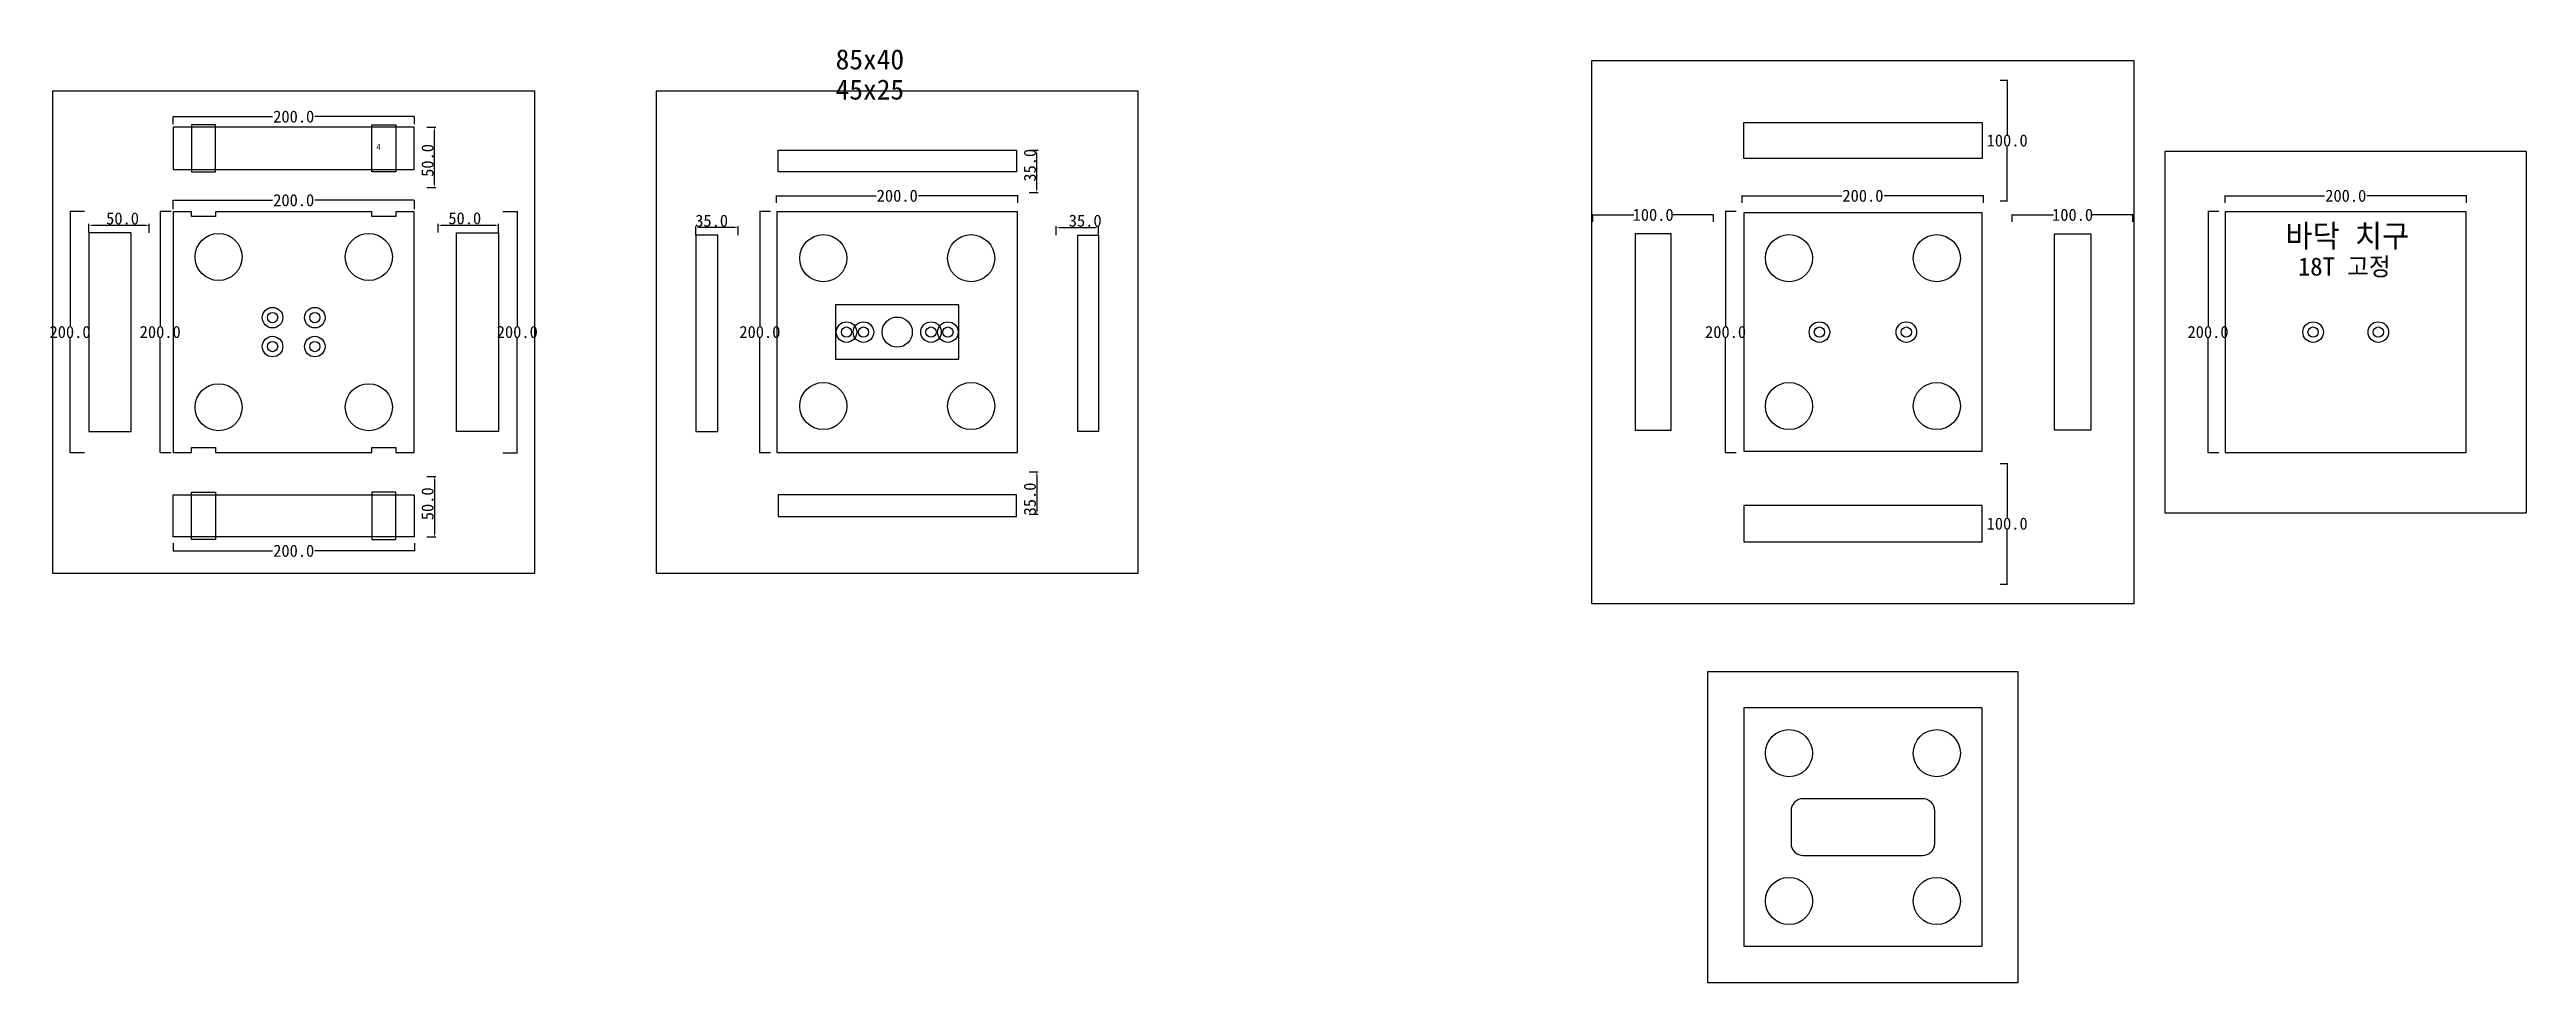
# Model space of a CAD drawing. Header units: millimetres. Extents: x 257 to 2309, y 188 to 961.
import ezdxf

# ---------------------------------------------------------------- set-up
doc = ezdxf.new("R2010")
doc.units = ezdxf.units.MM
for name, color, linetype in [('TEXT', 7, 'Continuous'), ('바닥판', 7, 'Continuous'), ('볼트 구멍', 7, 'Continuous'), ('상판', 7, 'Continuous'), ('중판', 7, 'Continuous'), ('치구', 7, 'Continuous'), ('치수', 7, 'Continuous'), ('테이핑', 7, 'Continuous')]:
    doc.layers.add(name, color=color, linetype=linetype)
doc.dimstyles.new('ISO-25', dxfattribs={"dimtxt": 2.5, "dimasz": 2.5, "dimexe": 1.25, "dimexo": 0.625, "dimtad": 1, "dimdsep": 46, "dimtxsty": 'Standard', "dimcen": 2.5, "dimadec": 0, "dimazin": 0, "dimtfac": 1, "dimtmove": 0, "dimatfit": 3, "dimfxl": 0, "dimarcsym": 0})
doc.dimstyles.get("Standard").update_dxf_attribs({"dimtxt": 7, "dimasz": 0.18, "dimexe": 0.18, "dimexo": 0.0625, "dimgap": 0.09, "dimtad": 0, "dimtih": 1, "dimtoh": 1, "dimdec": 1, "dimzin": 0, "dimdsep": 46, "dimtxsty": 'Standard', "dimcen": 0.09, "dimadec": 0, "dimazin": 0, "dimtfac": 1, "dimtdec": 1, "dimtofl": 0, "dimtmove": 0, "dimatfit": 3, "dimfxl": 0, "dimtolj": 1, "dimtzin": 0, "dimarcsym": 0})

# ---------------------------------------------------------------- blocks, each defined once
blk = doc.blocks.new('*D75')
at = {"layer": 'Defpoints', "color": 0}
for p in [(859.5, 833.6), (1059.5, 839.4), (1059.5, 833.6)]:
    blk.add_point(p, dxfattribs=at)
at = {"layer": '치수', "color": 0, "lineweight": -2}
for p, q in [((859.5, 833.6), (859.5, 839.6)), ((859.6, 839.4), (941.9, 839.4)), ((1059.3, 839.4), (977.1, 839.4)), ((1059.5, 833.6), (1059.5, 839.6))]:
    blk.add_line(p, q, dxfattribs=at)
at = {"layer": '치수', "color": 0}
for points in [[(859.6, 839.5), (859.6, 839.4), (859.5, 839.4)], [(1059.3, 839.5), (1059.3, 839.4), (1059.5, 839.4)]]:
    blk.add_solid(points, dxfattribs=at)
at = {"layer": '치수', "color": 0, "insert": (959.5, 839.4), "char_height": 10, "attachment_point": 5}
blk.add_mtext('\\A1;200.0', dxfattribs=at)
blk = doc.blocks.new('*D76')
at = {"layer": 'Defpoints', "color": 0}
for p in [(286.3, 826.5), (274.2, 626.5), (286.3, 626.5)]:
    blk.add_point(p, dxfattribs=at)
at = {"layer": '치수', "color": 0, "lineweight": -2}
for p, q in [((286.3, 826.5), (274.1, 826.5)), ((274.2, 826.3), (274.2, 731.5)), ((274.2, 626.6), (274.2, 721.4)), ((286.3, 626.5), (274.1, 626.5))]:
    blk.add_line(p, q, dxfattribs=at)
at = {"layer": '치수', "color": 0}
for points in [[(274.2, 826.3), (274.3, 826.3), (274.2, 826.5)], [(274.2, 626.6), (274.3, 626.6), (274.2, 626.5)]]:
    blk.add_solid(points, dxfattribs=at)
at = {"layer": '치수', "color": 0, "insert": (274.2, 726.5), "char_height": 10, "attachment_point": 5}
blk.add_mtext('\\A1;200.0', dxfattribs=at)
blk = doc.blocks.new('*D77')
at = {"layer": 'Defpoints', "color": 0}
for p in [(358, 826.5), (348.9, 626.5), (358, 626.5)]:
    blk.add_point(p, dxfattribs=at)
at = {"layer": '치수', "color": 0, "lineweight": -2}
for p, q in [((357.9, 826.5), (348.8, 826.5)), ((348.9, 826.3), (348.9, 731.5)), ((348.9, 626.6), (348.9, 721.4)), ((357.9, 626.5), (348.8, 626.5))]:
    blk.add_line(p, q, dxfattribs=at)
at = {"layer": '치수', "color": 0}
for points in [[(348.9, 826.3), (349, 826.3), (348.9, 826.5)], [(348.9, 626.6), (349, 626.6), (348.9, 626.5)]]:
    blk.add_solid(points, dxfattribs=at)
at = {"layer": '치수', "color": 0, "insert": (348.9, 726.5), "char_height": 10, "attachment_point": 5}
blk.add_mtext('\\A1;200.0', dxfattribs=at)
blk = doc.blocks.new('*D78')
at = {"layer": 'Defpoints', "color": 0}
for p in [(854.6, 826.5), (845.7, 626.5), (854.6, 626.5)]:
    blk.add_point(p, dxfattribs=at)
at = {"layer": '치수', "color": 0, "lineweight": -2}
for p, q in [((854.5, 826.5), (845.5, 826.5)), ((845.7, 826.3), (845.7, 731.5)), ((845.7, 626.6), (845.7, 721.4)), ((854.5, 626.5), (845.5, 626.5))]:
    blk.add_line(p, q, dxfattribs=at)
at = {"layer": '치수', "color": 0}
for points in [[(845.6, 826.3), (845.7, 826.3), (845.7, 826.5)], [(845.6, 626.6), (845.7, 626.6), (845.7, 626.5)]]:
    blk.add_solid(points, dxfattribs=at)
at = {"layer": '치수', "color": 0, "insert": (845.7, 726.5), "char_height": 10, "attachment_point": 5}
blk.add_mtext('\\A1;200.0', dxfattribs=at)
blk = doc.blocks.new('*D79')
at = {"layer": 'Defpoints', "color": 0}
for p in [(632.6, 826.5), (632.6, 626.5), (644.7, 626.5)]:
    blk.add_point(p, dxfattribs=at)
at = {"layer": '치수', "color": 0, "lineweight": -2}
for p, q in [((632.7, 826.5), (644.9, 826.5)), ((644.7, 826.3), (644.7, 731.5)), ((644.7, 626.6), (644.7, 721.4)), ((632.7, 626.5), (644.9, 626.5))]:
    blk.add_line(p, q, dxfattribs=at)
at = {"layer": '치수', "color": 0}
for points in [[(644.7, 826.3), (644.7, 826.3), (644.7, 826.5)], [(644.7, 626.6), (644.7, 626.6), (644.7, 626.5)]]:
    blk.add_solid(points, dxfattribs=at)
at = {"layer": '치수', "color": 0, "insert": (644.7, 726.5), "char_height": 10, "attachment_point": 5}
blk.add_mtext('\\A1;200.0', dxfattribs=at)
blk = doc.blocks.new('*D80')
at = {"layer": 'Defpoints', "color": 0}
for p in [(359.5, 551.6), (559.5, 551.6), (559.5, 545.2)]:
    blk.add_point(p, dxfattribs=at)
at = {"layer": '치수', "color": 0, "lineweight": -2}
for p, q in [((359.5, 551.5), (359.5, 545)), ((359.6, 545.2), (441.9, 545.2)), ((559.3, 545.2), (477.1, 545.2)), ((559.5, 551.5), (559.5, 545))]:
    blk.add_line(p, q, dxfattribs=at)
at = {"layer": '치수', "color": 0}
for points in [[(359.6, 545.2), (359.6, 545.2), (359.5, 545.2)], [(559.3, 545.2), (559.3, 545.2), (559.5, 545.2)]]:
    blk.add_solid(points, dxfattribs=at)
at = {"layer": '치수', "color": 0, "insert": (459.5, 545.2), "char_height": 10, "attachment_point": 5}
blk.add_mtext('\\A1;200.0', dxfattribs=at)
blk = doc.blocks.new('*D81')
at = {"layer": 'Defpoints', "color": 0}
for p in [(569.1, 606.7), (569.1, 556.7), (576, 556.7)]:
    blk.add_point(p, dxfattribs=at)
at = {"layer": '치수', "color": 0, "lineweight": -2}
for p, q in [((569.8, 606.7), (577.3, 606.7)), ((576, 604.2), (576, 559.2)), ((569.8, 556.7), (577.3, 556.7))]:
    blk.add_line(p, q, dxfattribs=at)
at = {"layer": '치수', "color": 0}
for points in [[(575.6, 604.2), (576.5, 604.2), (576, 606.7)], [(575.6, 559.2), (576.5, 559.2), (576, 556.7)]]:
    blk.add_solid(points, dxfattribs=at)
at = {"layer": '치수', "color": 0, "insert": (570.4, 584.2), "char_height": 10, "attachment_point": 5, "rotation": 90}
blk.add_mtext('50.0', dxfattribs=at)
blk = doc.blocks.new('*D82')
at = {"layer": 'Defpoints', "color": 0}
for p in [(359.5, 828.3), (559.5, 835.7), (559.5, 828.3)]:
    blk.add_point(p, dxfattribs=at)
at = {"layer": '치수', "color": 0, "lineweight": -2}
for p, q in [((359.5, 828.3), (359.5, 835.9)), ((359.6, 835.7), (441.9, 835.7)), ((559.3, 835.7), (477.1, 835.7)), ((559.5, 828.3), (559.5, 835.9))]:
    blk.add_line(p, q, dxfattribs=at)
at = {"layer": '치수', "color": 0}
for points in [[(359.6, 835.7), (359.6, 835.6), (359.5, 835.7)], [(559.3, 835.7), (559.3, 835.6), (559.5, 835.7)]]:
    blk.add_solid(points, dxfattribs=at)
at = {"layer": '치수', "color": 0, "insert": (459.5, 835.7), "char_height": 10, "attachment_point": 5}
blk.add_mtext('\\A1;200.0', dxfattribs=at)
blk = doc.blocks.new('*D83')
at = {"layer": 'Defpoints', "color": 0}
for p in [(559.5, 905), (359.5, 898.6), (559.5, 898.6)]:
    blk.add_point(p, dxfattribs=at)
at = {"layer": '치수', "color": 0, "lineweight": -2}
for p, q in [((359.5, 898.7), (359.5, 905.2)), ((359.6, 905), (441.9, 905)), ((559.3, 905), (477.1, 905)), ((559.5, 898.7), (559.5, 905.2))]:
    blk.add_line(p, q, dxfattribs=at)
at = {"layer": '치수', "color": 0}
for points in [[(359.6, 905.1), (359.6, 905), (359.5, 905)], [(559.3, 905.1), (559.3, 905), (559.5, 905)]]:
    blk.add_solid(points, dxfattribs=at)
at = {"layer": '치수', "color": 0, "insert": (459.5, 905), "char_height": 10, "attachment_point": 5}
blk.add_mtext('\\A1;200.0', dxfattribs=at)
blk = doc.blocks.new('*D84')
at = {"layer": 'Defpoints', "color": 0}
for p in [(289.7, 814.9), (289.7, 808.3), (339.7, 808.2)]:
    blk.add_point(p, dxfattribs=at)
at = {"layer": '치수', "color": 0, "lineweight": -2}
for p, q in [((289.7, 808.9), (289.7, 816.2)), ((337.2, 814.9), (292.2, 814.9)), ((339.7, 808.8), (339.7, 816.2))]:
    blk.add_line(p, q, dxfattribs=at)
at = {"layer": '치수', "color": 0}
for points in [[(292.2, 815.3), (292.2, 814.5), (289.7, 814.9)], [(337.2, 815.3), (337.2, 814.5), (339.7, 814.9)]]:
    blk.add_solid(points, dxfattribs=at)
at = {"layer": '치수', "color": 0, "insert": (317.7, 820.6), "char_height": 10, "attachment_point": 5}
blk.add_mtext('50.0', dxfattribs=at)
blk = doc.blocks.new('*D85')
at = {"layer": 'Defpoints', "color": 0}
for p in [(569.1, 896.2), (576, 896.2), (569.1, 846.2)]:
    blk.add_point(p, dxfattribs=at)
at = {"layer": '치수', "color": 0, "lineweight": -2}
for p, q in [((569.8, 896.2), (577.3, 896.2)), ((576, 848.7), (576, 893.7)), ((569.8, 846.2), (577.3, 846.2))]:
    blk.add_line(p, q, dxfattribs=at)
at = {"layer": '치수', "color": 0}
for points in [[(575.6, 893.7), (576.5, 893.7), (576, 896.2)], [(575.6, 848.7), (576.5, 848.7), (576, 846.2)]]:
    blk.add_solid(points, dxfattribs=at)
at = {"layer": '치수', "color": 0, "insert": (570.4, 868.7), "char_height": 10, "attachment_point": 5, "rotation": 90}
blk.add_mtext('50.0', dxfattribs=at)
blk = doc.blocks.new('*D86')
at = {"layer": 'Defpoints', "color": 0}
for p in [(579.2, 808.3), (629.2, 815), (629.2, 808.3)]:
    blk.add_point(p, dxfattribs=at)
at = {"layer": '치수', "color": 0, "lineweight": -2}
for p, q in [((579.2, 808.9), (579.2, 816.3)), ((581.7, 815), (626.7, 815)), ((629.2, 808.9), (629.2, 816.3))]:
    blk.add_line(p, q, dxfattribs=at)
at = {"layer": '치수', "color": 0}
for points in [[(581.7, 815.4), (581.7, 814.6), (579.2, 815)], [(626.7, 815.4), (626.7, 814.6), (629.2, 815)]]:
    blk.add_solid(points, dxfattribs=at)
at = {"layer": '치수', "color": 0, "insert": (601.2, 820.7), "char_height": 10, "attachment_point": 5}
blk.add_mtext('50.0', dxfattribs=at)
blk = doc.blocks.new('*D87')
at = {"layer": 'Defpoints', "color": 0}
for p in [(792.7, 813), (792.7, 806.3), (827.7, 806.3)]:
    blk.add_point(p, dxfattribs=at)
at = {"layer": '치수', "color": 0, "lineweight": -2}
for p, q in [((792.7, 806.9), (792.7, 814.3)), ((825.2, 813), (795.2, 813)), ((827.7, 806.9), (827.7, 814.3))]:
    blk.add_line(p, q, dxfattribs=at)
at = {"layer": '치수', "color": 0}
for points in [[(795.2, 813.4), (795.2, 812.6), (792.7, 813)], [(825.2, 813.4), (825.2, 812.6), (827.7, 813)]]:
    blk.add_solid(points, dxfattribs=at)
at = {"layer": '치수', "color": 0, "insert": (805.7, 818.7), "char_height": 10, "attachment_point": 5}
blk.add_mtext('35.0', dxfattribs=at)
blk = doc.blocks.new('*D88')
at = {"layer": 'Defpoints', "color": 0}
for p in [(2059.5, 833.6), (2259.5, 839.4), (2259.5, 833.6)]:
    blk.add_point(p, dxfattribs=at)
at = {"layer": '치수', "color": 0, "lineweight": -2}
for p, q in [((2059.5, 833.6), (2059.5, 839.6)), ((2059.6, 839.4), (2141.9, 839.4)), ((2259.3, 839.4), (2177.1, 839.4)), ((2259.5, 833.6), (2259.5, 839.6))]:
    blk.add_line(p, q, dxfattribs=at)
at = {"layer": '치수', "color": 0}
for points in [[(2059.6, 839.5), (2059.6, 839.4), (2059.5, 839.4)], [(2259.3, 839.5), (2259.3, 839.4), (2259.5, 839.4)]]:
    blk.add_solid(points, dxfattribs=at)
at = {"layer": '치수', "color": 0, "insert": (2159.5, 839.4), "char_height": 10, "attachment_point": 5}
blk.add_mtext('\\A1;200.0', dxfattribs=at)
blk = doc.blocks.new('*D89')
at = {"layer": 'Defpoints', "color": 0}
for p in [(1654.6, 826.5), (1645.7, 626.5), (1654.6, 626.5)]:
    blk.add_point(p, dxfattribs=at)
at = {"layer": '치수', "color": 0, "lineweight": -2}
for p, q in [((1654.5, 826.5), (1645.5, 826.5)), ((1645.7, 826.3), (1645.7, 731.5)), ((1645.7, 626.6), (1645.7, 721.4)), ((1654.5, 626.5), (1645.5, 626.5))]:
    blk.add_line(p, q, dxfattribs=at)
at = {"layer": '치수', "color": 0}
for points in [[(1645.6, 826.3), (1645.7, 826.3), (1645.7, 826.5)], [(1645.6, 626.6), (1645.7, 626.6), (1645.7, 626.5)]]:
    blk.add_solid(points, dxfattribs=at)
at = {"layer": '치수', "color": 0, "insert": (1645.7, 726.5), "char_height": 10, "attachment_point": 5}
blk.add_mtext('\\A1;200.0', dxfattribs=at)
blk = doc.blocks.new('*D90')
at = {"layer": 'Defpoints', "color": 0}
for p in [(2054.3, 826.5), (2045.4, 626.5), (2054.3, 626.5)]:
    blk.add_point(p, dxfattribs=at)
at = {"layer": '치수', "color": 0, "lineweight": -2}
for p, q in [((2054.3, 826.5), (2045.2, 826.5)), ((2045.4, 826.3), (2045.4, 731.5)), ((2045.4, 626.6), (2045.4, 721.4)), ((2054.3, 626.5), (2045.2, 626.5))]:
    blk.add_line(p, q, dxfattribs=at)
at = {"layer": '치수', "color": 0}
for points in [[(2045.4, 826.3), (2045.4, 826.3), (2045.4, 826.5)], [(2045.4, 626.6), (2045.4, 626.6), (2045.4, 626.5)]]:
    blk.add_solid(points, dxfattribs=at)
at = {"layer": '치수', "color": 0, "insert": (2045.4, 726.5), "char_height": 10, "attachment_point": 5}
blk.add_mtext('\\A1;200.0', dxfattribs=at)
blk = doc.blocks.new('*D91')
at = {"layer": 'Defpoints', "color": 0}
for p in [(1068.1, 610.7), (1068.1, 575.7), (1075, 575.7)]:
    blk.add_point(p, dxfattribs=at)
at = {"layer": '치수', "color": 0, "lineweight": -2}
for p, q in [((1068.8, 610.7), (1076.3, 610.7)), ((1075, 608.2), (1075, 578.2)), ((1068.8, 575.7), (1076.3, 575.7))]:
    blk.add_line(p, q, dxfattribs=at)
at = {"layer": '치수', "color": 0}
for points in [[(1074.6, 608.2), (1075.5, 608.2), (1075, 610.7)], [(1074.6, 578.2), (1075.5, 578.2), (1075, 575.7)]]:
    blk.add_solid(points, dxfattribs=at)
at = {"layer": '치수', "color": 0, "insert": (1069.4, 588.2), "char_height": 10, "attachment_point": 5, "rotation": 90}
blk.add_mtext('35.0', dxfattribs=at)
blk = doc.blocks.new('*D92')
at = {"layer": 'Defpoints', "color": 0}
for p in [(1873.2, 617.7), (1879, 617.7), (1873.2, 517.7)]:
    blk.add_point(p, dxfattribs=at)
at = {"layer": '치수', "color": 0, "lineweight": -2}
for p, q in [((1873.2, 617.7), (1879.2, 617.7)), ((1879, 617.5), (1879, 572.8)), ((1879, 517.9), (1879, 562.6)), ((1873.2, 517.7), (1879.2, 517.7))]:
    blk.add_line(p, q, dxfattribs=at)
at = {"layer": '치수', "color": 0}
for points in [[(1879, 617.5), (1879.1, 617.5), (1879, 617.7)], [(1879, 517.9), (1879.1, 517.9), (1879, 517.7)]]:
    blk.add_solid(points, dxfattribs=at)
at = {"layer": '치수', "color": 0, "insert": (1879, 567.7), "char_height": 10, "attachment_point": 5}
blk.add_mtext('\\A1;100.0', dxfattribs=at)
blk = doc.blocks.new('*D93')
at = {"layer": 'Defpoints', "color": 0}
for p in [(1535.7, 823.6), (1535.7, 817.7), (1635.7, 817.7)]:
    blk.add_point(p, dxfattribs=at)
at = {"layer": '치수', "color": 0, "lineweight": -2}
for p, q in [((1535.7, 817.8), (1535.7, 823.8)), ((1535.9, 823.6), (1569.8, 823.6)), ((1635.5, 823.6), (1601.6, 823.6)), ((1635.7, 817.8), (1635.7, 823.8))]:
    blk.add_line(p, q, dxfattribs=at)
at = {"layer": '치수', "color": 0}
for points in [[(1535.9, 823.7), (1535.9, 823.6), (1535.7, 823.6)], [(1635.5, 823.7), (1635.5, 823.6), (1635.7, 823.6)]]:
    blk.add_solid(points, dxfattribs=at)
at = {"layer": '치수', "color": 0, "insert": (1585.7, 823.6), "char_height": 10, "attachment_point": 5}
blk.add_mtext('\\A1;100.0', dxfattribs=at)
blk = doc.blocks.new('*D94')
at = {"layer": 'Defpoints', "color": 0}
for p in [(1068.1, 877.2), (1075, 877.2), (1068.1, 842.2)]:
    blk.add_point(p, dxfattribs=at)
at = {"layer": '치수', "color": 0, "lineweight": -2}
for p, q in [((1068.8, 877.2), (1076.3, 877.2)), ((1075, 844.7), (1075, 874.7)), ((1068.8, 842.2), (1076.3, 842.2))]:
    blk.add_line(p, q, dxfattribs=at)
at = {"layer": '치수', "color": 0}
for points in [[(1074.6, 874.7), (1075.5, 874.7), (1075, 877.2)], [(1074.6, 844.7), (1075.5, 844.7), (1075, 842.2)]]:
    blk.add_solid(points, dxfattribs=at)
at = {"layer": '치수', "color": 0, "insert": (1069.4, 864.7), "char_height": 10, "attachment_point": 5, "rotation": 90}
blk.add_mtext('35.0', dxfattribs=at)
blk = doc.blocks.new('*D95')
at = {"layer": 'Defpoints', "color": 0}
for p in [(1091.2, 806.3), (1126.2, 813), (1126.2, 806.3)]:
    blk.add_point(p, dxfattribs=at)
at = {"layer": '치수', "color": 0, "lineweight": -2}
for p, q in [((1091.2, 806.9), (1091.2, 814.3)), ((1093.7, 813), (1123.7, 813)), ((1126.2, 806.9), (1126.2, 814.3))]:
    blk.add_line(p, q, dxfattribs=at)
at = {"layer": '치수', "color": 0}
for points in [[(1093.7, 813.4), (1093.7, 812.6), (1091.2, 813)], [(1123.7, 813.4), (1123.7, 812.6), (1126.2, 813)]]:
    blk.add_solid(points, dxfattribs=at)
at = {"layer": '치수', "color": 0, "insert": (1115.2, 818.7), "char_height": 10, "attachment_point": 5}
blk.add_mtext('35.0', dxfattribs=at)
blk = doc.blocks.new('*D96')
at = {"layer": 'Defpoints', "color": 0}
for p in [(1659.5, 833.6), (1859.5, 839.4), (1859.5, 833.6)]:
    blk.add_point(p, dxfattribs=at)
at = {"layer": '치수', "color": 0, "lineweight": -2}
for p, q in [((1659.5, 833.6), (1659.5, 839.6)), ((1659.6, 839.4), (1741.9, 839.4)), ((1859.3, 839.4), (1777.1, 839.4)), ((1859.5, 833.6), (1859.5, 839.6))]:
    blk.add_line(p, q, dxfattribs=at)
at = {"layer": '치수', "color": 0}
for points in [[(1659.6, 839.5), (1659.6, 839.4), (1659.5, 839.4)], [(1859.3, 839.5), (1859.3, 839.4), (1859.5, 839.4)]]:
    blk.add_solid(points, dxfattribs=at)
at = {"layer": '치수', "color": 0, "insert": (1759.5, 839.4), "char_height": 10, "attachment_point": 5}
blk.add_mtext('\\A1;200.0', dxfattribs=at)
blk = doc.blocks.new('*D97')
at = {"layer": 'Defpoints', "color": 0}
for p in [(1873.2, 935.2), (1873.2, 835.2), (1879, 835.2)]:
    blk.add_point(p, dxfattribs=at)
at = {"layer": '치수', "color": 0, "lineweight": -2}
for p, q in [((1873.2, 935.2), (1879.2, 935.2)), ((1879, 935), (1879, 890.3)), ((1879, 835.4), (1879, 880.1)), ((1873.2, 835.2), (1879.2, 835.2))]:
    blk.add_line(p, q, dxfattribs=at)
at = {"layer": '치수', "color": 0}
for points in [[(1879, 935), (1879.1, 935), (1879, 935.2)], [(1879, 835.4), (1879.1, 835.4), (1879, 835.2)]]:
    blk.add_solid(points, dxfattribs=at)
at = {"layer": '치수', "color": 0, "insert": (1879, 885.2), "char_height": 10, "attachment_point": 5}
blk.add_mtext('\\A1;100.0', dxfattribs=at)
blk = doc.blocks.new('*D98')
at = {"layer": 'Defpoints', "color": 0}
for p in [(1983.2, 823.6), (1883.2, 817.7), (1983.2, 817.7)]:
    blk.add_point(p, dxfattribs=at)
at = {"layer": '치수', "color": 0, "lineweight": -2}
for p, q in [((1883.2, 817.8), (1883.2, 823.8)), ((1883.4, 823.6), (1917.3, 823.6)), ((1983, 823.6), (1949.1, 823.6)), ((1983.2, 817.8), (1983.2, 823.8))]:
    blk.add_line(p, q, dxfattribs=at)
at = {"layer": '치수', "color": 0}
for points in [[(1883.4, 823.7), (1883.4, 823.6), (1883.2, 823.6)], [(1983, 823.7), (1983, 823.6), (1983.2, 823.6)]]:
    blk.add_solid(points, dxfattribs=at)
at = {"layer": '치수', "color": 0, "insert": (1933.2, 823.6), "char_height": 10, "attachment_point": 5}
blk.add_mtext('\\A1;100.0', dxfattribs=at)

msp = doc.modelspace()

# ---------------------------------------------------------------- linework, layer by layer
at = {"layer": '바닥판', "color": 2}
msp.add_lwpolyline([(2009.72, 876.21), (2009.72, 576.71), (2309.22, 576.71), (2309.22, 876.21)], close=True, dxfattribs=at)
at = {"layer": '볼트 구멍', "color": 1}
msp.add_lwpolyline([(1010.47, 748.96), (908.47, 748.96), (908.47, 703.96), (1010.47, 703.96)], close=True, dxfattribs=at)
at = {"layer": '볼트 구멍', "elevation": 0}
msp.add_lwpolyline([(1709.97, 292.82), (1808.97, 292.82, 0.4142136), (1818.97, 302.82), (1818.97, 329.82, 0.4142136), (1808.97, 339.82), (1709.97, 339.82, 0.4142136), (1699.97, 329.82), (1699.97, 302.82, 0.4142136)], format="xyb", close=True, dxfattribs=at)
at = {"layer": '볼트 구멍', "color": 6}
for centre in [(441.97, 738.46), (476.97, 738.46), (441.97, 714.46), (476.97, 714.46), (917.47, 726.46), (931.47, 726.46), (987.47, 726.46), (1001.47, 726.46), (1723.47, 726.46), (1795.47, 726.46), (2132.47, 726.46), (2186.47, 726.46)]:
    msp.add_circle(centre, 8.5, dxfattribs=at)
at = {"layer": '볼트 구멍', "color": 3}
for centre, radius in [((441.97, 738.46), 4.25), ((476.97, 738.46), 4.25), ((959.47, 726.46), 12.5), ((441.97, 714.46), 4.25), ((476.97, 714.46), 4.25), ((917.47, 726.46), 4.25), ((1001.47, 726.46), 4.25), ((1723.47, 726.46), 4.25), ((1795.47, 726.46), 4.25), ((2132.47, 726.46), 4.25), ((2186.47, 726.46), 4.25)]:
    msp.add_circle(centre, radius, dxfattribs=at)
at = {"layer": '볼트 구멍', "color": 2}
for centre in [(931.47, 726.46), (987.47, 726.46)]:
    msp.add_circle(centre, 4.25, dxfattribs=at)
at = {"layer": '상판', "color": 2}
msp.add_lwpolyline([(759.72, 926.21), (759.72, 526.71), (1159.22, 526.71), (1159.22, 926.21)], close=True, dxfattribs=at)
at = {"layer": '중판', "color": 2}
for points in [[(1534.72, 951.21), (1534.72, 501.71), (1984.22, 501.71), (1984.22, 951.21)], [(1630.72, 445.07), (1630.72, 187.57), (1888.22, 187.57), (1888.22, 445.07)]]:
    msp.add_lwpolyline(points, close=True, dxfattribs=at)
at = {"layer": '치구'}
for points in [[(359.72, 861.21), (559.22, 861.21), (559.22, 896.21), (359.72, 896.21)], [(1858.22, 900.21), (1858.22, 870.21), (1660.72, 870.21), (1660.72, 900.21)], [(1058.22, 877.21), (1058.22, 859.21), (860.72, 859.21), (860.72, 877.21)], [(359.72, 626.71), (374.72, 626.71), (374.72, 630.71), (394.72, 630.71), (394.72, 626.71), (524.22, 626.71), (524.22, 630.71), (544.22, 630.71), (544.22, 626.71), (559.22, 626.71), (559.22, 826.21), (544.22, 826.21), (544.22, 822.21), (524.22, 822.21), (524.22, 826.21), (394.72, 826.21), (394.72, 822.21), (374.72, 822.21), (374.72, 826.21), (359.72, 826.21)], [(859.72, 826.21), (859.72, 626.71), (1059.22, 626.71), (1059.22, 826.21)], [(1660.72, 825.21), (1660.72, 627.71), (1858.22, 627.71), (1858.22, 825.21)], [(2059.72, 826.21), (2059.72, 626.71), (2259.22, 626.71), (2259.22, 826.21)], [(324.72, 808.81), (289.72, 808.81), (289.72, 644.11), (324.72, 644.11)], [(594.22, 808.81), (629.22, 808.81), (629.22, 644.11), (594.22, 644.11)], [(810.72, 806.81), (792.72, 806.81), (792.72, 644.11), (810.72, 644.11)], [(1109.22, 806.81), (1126.22, 806.81), (1126.22, 644.11), (1109.22, 644.11)], [(1600.72, 807.81), (1570.72, 807.81), (1570.72, 645.11), (1600.72, 645.11)], [(1918.22, 807.81), (1948.22, 807.81), (1948.22, 645.11), (1918.22, 645.11)], [(359.72, 591.71), (559.22, 591.71), (559.22, 556.71), (359.72, 556.71)], [(1058.22, 573.71), (1058.22, 591.71), (860.72, 591.71), (860.72, 573.71)], [(1858.22, 552.71), (1858.22, 582.71), (1660.72, 582.71), (1660.72, 552.71)], [(1660.72, 415.07), (1660.72, 217.57), (1858.22, 217.57), (1858.22, 415.07)]]:
    msp.add_lwpolyline(points, close=True, dxfattribs=at)
at = {"layer": '치구', "color": 1}
for points in [[(374.72, 859.21), (394.72, 859.21), (394.72, 898.2), (374.72, 898.2)], [(544.22, 859.21), (524.22, 859.21), (524.22, 898.2), (544.22, 898.2)], [(374.72, 593.71), (394.72, 593.71), (394.72, 554.71), (374.72, 554.71)], [(544.22, 593.71), (524.22, 593.71), (524.22, 554.71), (544.22, 554.71)]]:
    msp.add_lwpolyline(points, close=True, dxfattribs=at)
at = {"layer": '치구'}
for centre in [(397.22, 788.71), (521.72, 788.71), (898.22, 787.71), (1020.72, 787.71), (1698.22, 787.71), (1820.72, 787.71), (397.22, 664.21), (521.72, 664.21), (898.22, 665.21), (1020.72, 665.21), (1698.22, 665.21), (1820.72, 665.21), (1698.22, 377.57), (1820.72, 377.57), (1698.22, 255.07), (1820.72, 255.07)]:
    msp.add_circle(centre, 19.5, dxfattribs=at)
at = {"layer": '테이핑', "color": 2}
msp.add_lwpolyline([(259.72, 926.21), (259.72, 526.71), (659.22, 526.71), (659.22, 926.21)], close=True, dxfattribs=at)

# ---------------------------------------------------------------- texts
at = {"layer": 'TEXT', "color": 1}
for s, height, p in [('85x40', 16.667, (908.46, 944.14)), ('45x25', 16.667, (908.46, 919.14)), ('4', 5, (528.03, 877.51))]:
    msp.add_text(s, height=height, dxfattribs=at).set_placement(p)
at = {"layer": 'TEXT', "color": 6, "linetype": 'Continuous'}
msp.add_text('바닥 치구', height=18.75, dxfattribs=at).set_placement((2109.55, 796.8))
at = {"layer": 'TEXT', "color": 6}
msp.add_text('18T 고정', height=15, dxfattribs=at).set_placement((2119.89, 773.29))

# ---------------------------------------------------------------- dimensions: what is measured, and where the dimension line sits
at = {"layer": '치수', "color": 4}
for base, p1, p2, angle, picture, middle in [((1879.04, 835.21), (1873.15, 935.21), (1873.15, 835.21), 270, '*D97', (1879.04, 885.21)), ((274.25, 626.46), (286.32, 826.46), (286.32, 626.46), 90, '*D76', (274.25, 726.46)), ((348.94, 626.46), (358.01, 826.46), (358.01, 626.46), 90, '*D77', (348.94, 726.46)), ((644.68, 626.46), (632.61, 826.46), (632.61, 626.46), 90, '*D79', (644.68, 726.46)), ((845.67, 626.46), (854.57, 826.46), (854.57, 626.46), 90, '*D78', (845.67, 726.46)), ((1535.72, 823.63), (1635.72, 817.74), (1535.72, 817.74), 180, '*D93', (1585.72, 823.63)), ((1645.67, 626.46), (1654.57, 826.46), (1654.57, 626.46), 90, '*D89', (1645.67, 726.46)), ((2045.42, 626.46), (2054.32, 826.46), (2054.32, 626.46), 90, '*D90', (2045.42, 726.46)), ((1879.04, 617.71), (1873.15, 517.71), (1873.15, 617.71), 90, '*D92', (1879.04, 567.71))]:
    dim = msp.add_linear_dim(base=base, p1=p1, p2=p2, angle=angle, dimstyle='Standard', override={"dimtxt": 10}, dxfattribs=at)
    dim.commit()
    dim.dimension.update_dxf_attribs({"geometry": picture, "text_midpoint": middle})
for base, p1, p2, dimstyle, override, picture, middle in [((559.47, 905.03), (359.47, 898.63), (559.47, 898.63), 'Standard', {"dimtxt": 10}, '*D83', (459.47, 905.03)), ((629.22, 815.03), (579.22, 808.26), (629.22, 808.26), 'ISO-25', {"dimtxt": 10, "dimdec": 1, "dimzin": 0, "dimtdec": 1}, '*D86', (601.22, 815.03)), ((1126.22, 813.03), (1091.22, 806.26), (1126.22, 806.26), 'ISO-25', {"dimtxt": 10, "dimdec": 1, "dimzin": 0, "dimtdec": 1}, '*D95', (1115.22, 813.03)), ((559.47, 545.2), (359.47, 551.59), (559.47, 551.59), 'Standard', {"dimtxt": 10}, '*D80', (459.47, 545.2))]:
    dim = msp.add_linear_dim(base=base, p1=p1, p2=p2, dimstyle=dimstyle, override=override, dxfattribs=at)
    dim.commit()
    dim.dimension.update_dxf_attribs({"geometry": picture, "text_midpoint": middle, "dimtype": 160})
for base, p1, p2, angle, picture, middle in [((576.04, 896.21), (569.15, 846.21), (569.15, 896.21), 90, '*D85', (576.04, 868.71)), ((1075.04, 877.21), (1068.15, 842.21), (1068.15, 877.21), 90, '*D94', (1075.04, 864.71)), ((289.72, 814.93), (339.72, 808.16), (289.72, 808.26), 180, '*D84', (317.72, 814.93)), ((792.72, 813.03), (827.72, 806.26), (792.72, 806.26), 180, '*D87', (805.72, 813.03)), ((576.04, 556.71), (569.15, 606.71), (569.15, 556.71), 270, '*D81', (576.04, 584.21)), ((1075.04, 575.71), (1068.15, 610.71), (1068.15, 575.71), 270, '*D91', (1075.04, 588.21))]:
    dim = msp.add_linear_dim(base=base, p1=p1, p2=p2, angle=angle, dimstyle='ISO-25', override={"dimtxt": 10, "dimdec": 1, "dimzin": 0, "dimtdec": 1}, dxfattribs=at)
    dim.commit()
    dim.dimension.update_dxf_attribs({"geometry": picture, "text_midpoint": middle, "dimtype": 160})
for base, p1, p2, picture, middle in [((559.47, 835.68), (359.47, 828.28), (559.47, 828.28), '*D82', (459.47, 835.68)), ((1059.47, 839.45), (859.47, 833.56), (1059.47, 833.56), '*D75', (959.47, 839.45)), ((1859.47, 839.45), (1659.47, 833.56), (1859.47, 833.56), '*D96', (1759.47, 839.45)), ((2259.47, 839.45), (2059.47, 833.56), (2259.47, 833.56), '*D88', (2159.47, 839.45)), ((1983.22, 823.63), (1883.22, 817.74), (1983.22, 817.74), '*D98', (1933.22, 823.63))]:
    dim = msp.add_linear_dim(base=base, p1=p1, p2=p2, dimstyle='Standard', override={"dimtxt": 10}, dxfattribs=at)
    dim.commit()
    dim.dimension.update_dxf_attribs({"geometry": picture, "text_midpoint": middle})

doc.saveas('drawing.dxf')
